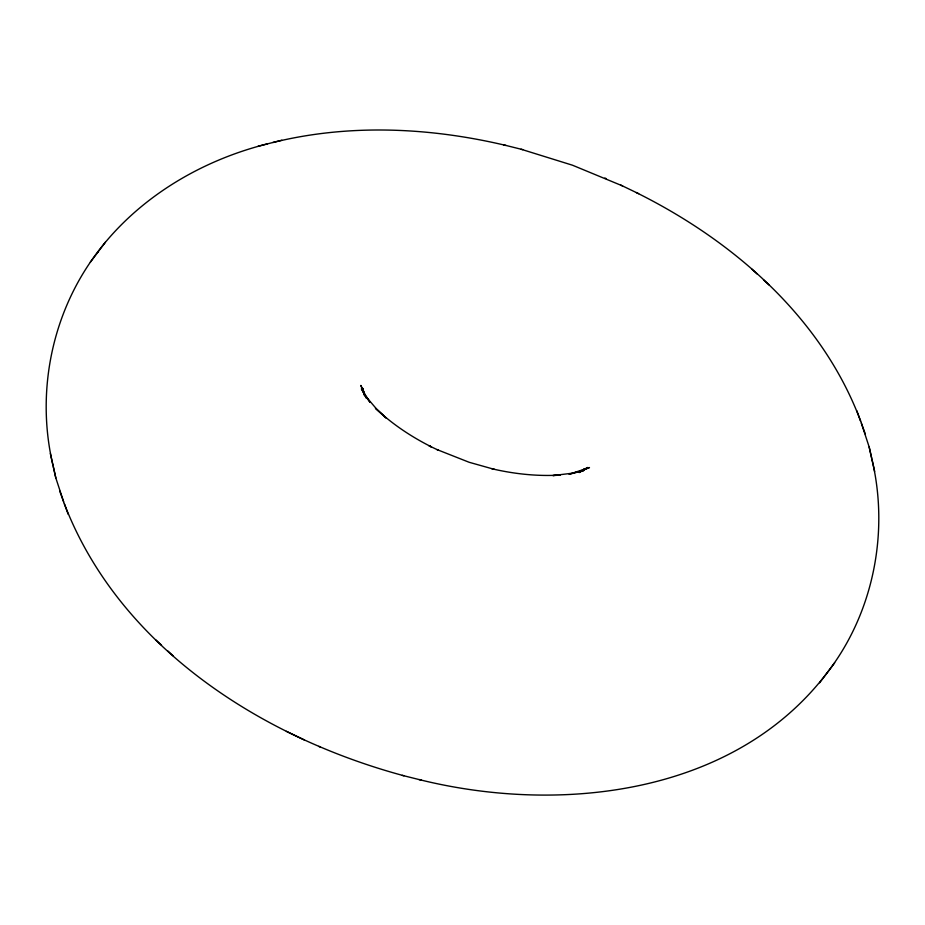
<?xml version="1.0" encoding="UTF-8"?>
<svg xmlns="http://www.w3.org/2000/svg" width="925" height="925" viewBox="0 0 925 925"><rect width="100%" height="100%" fill="white"/><g stroke="black" fill="none" stroke-linecap="round" stroke-linejoin="round"><path stroke-width="1.39" d="M267.475 143.872C197.314 161.389 131.466 201.87 90.338 262.18C50.239 320.767 36.584 396.235 52.968 465.229M827.158 672.799C873.212 613.333 889.307 532.731 872.032 459.771M419.048 779.555C559.405 814.474 733.918 795.292 827.043 672.903M97.842 252.201L105.392 242.2M90.338 262.18L97.957 252.097M819.608 682.8L834.662 662.82M581.779 471.114L584.866 468.64L579.235 472.571M580.495 471.854L587.791 467.472L579.57 471.75L589.479 467.541L569.083 474.282L583.872 470.524L572.032 473.242L552.873 475.577L560.249 475.068C537.344 476.467 514.3 473.958 491.973 468.778L494.204 469.322L469.148 462.28L436.82 449.515M272.887 142.508C349.188 123.603 429.859 127.384 505.952 145.445M258.098 146.254L281.859 140.218M521.087 149.237L572.529 165.228L622.56 185.925M64.322 503.743C119.14 646.587 261.22 737.317 403.913 775.763M503.72 144.89L522.717 149.63M402.283 775.37L421.28 780.11M636.238 192.55C733.213 240.627 822.128 317.761 860.678 421.257M286.357 731.328L304.279 739.931M604.904 178.005L606.187 178.617M318.813 746.382L320.096 746.995M620.721 185.069L638.643 193.672M438.658 450.371L429.05 445.769L431.443 446.891C411.128 436.669 391.969 423.939 375.446 408.237L385.968 417.938L376.475 408.885L364.369 394.732L370.081 402.329L361.386 388.778L366.404 398.143L360.889 385.413L364.369 394.929M751.782 269.071L757.055 273.95M763.483 279.836L769.126 285.05M155.874 639.95L161.517 645.164M167.945 651.05L173.218 655.929M861.418 423.361L869.176 447.029L874.645 471.461M50.355 453.539L55.824 477.971L63.582 501.639M856.804 410.7L865.384 434.172M59.616 490.828L68.196 514.3M364.462 394.906L362.808 388.35L364.253 394.836M869.176 447.029L871.743 458.499M53.257 466.501L55.824 477.971"/></g></svg>
